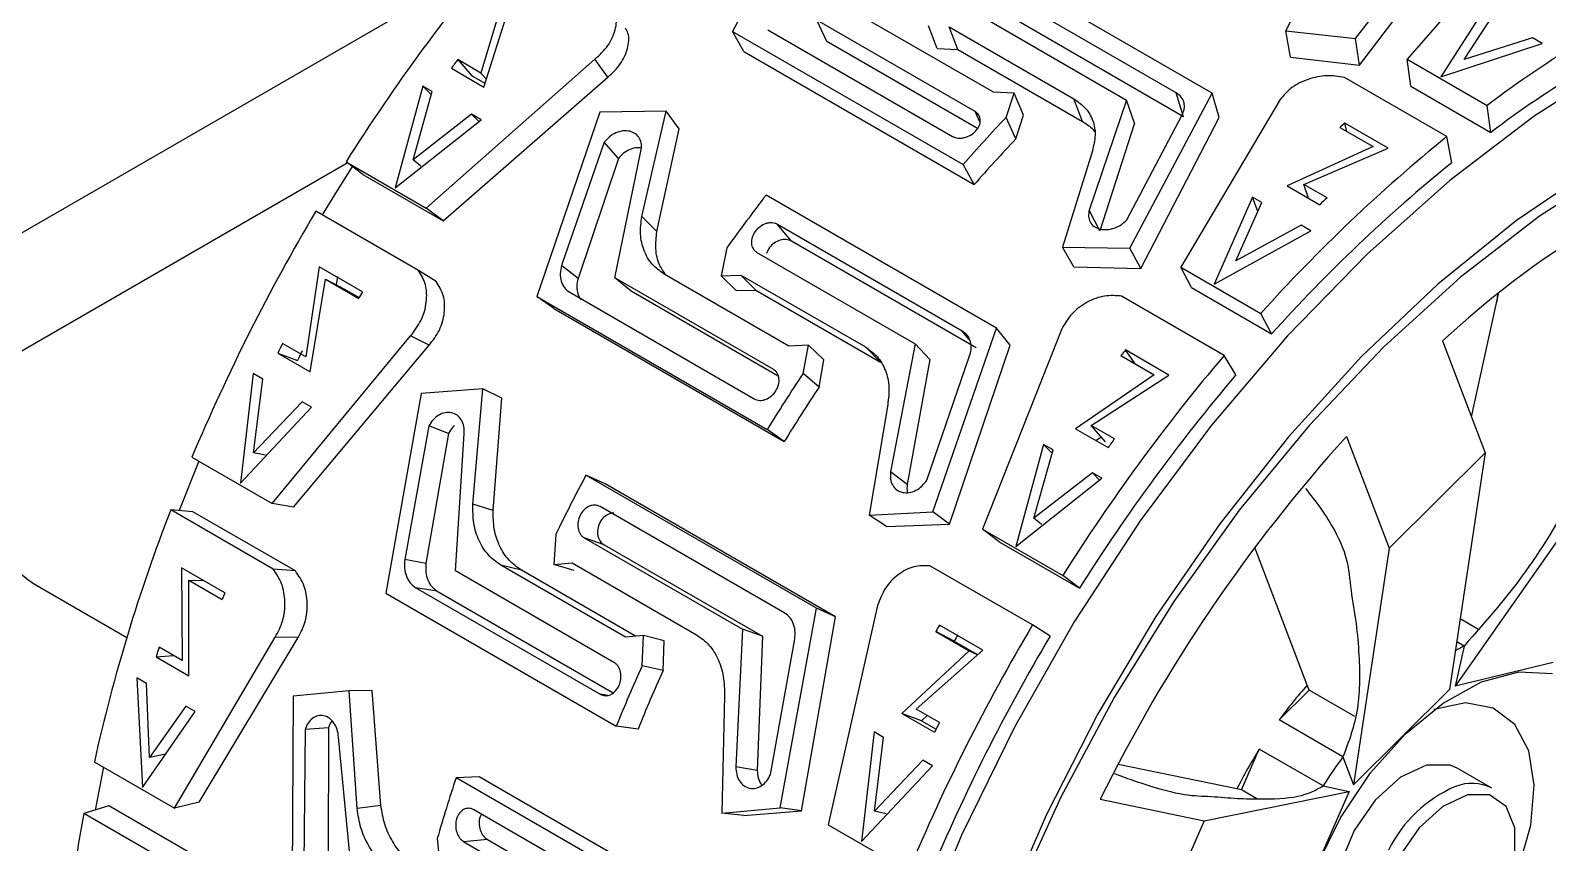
# Model space of a CAD drawing. Header units: millimetres. Extents: x 53 to 380, y 29 to 265.
# Drawn here: x 346.81 to 367.84, y 85.19 to 96.45 of the extents above; entities that cross this region are included whole.
import ezdxf

# ---------------------------------------------------------------- set-up
doc = ezdxf.new("R2010")
doc.units = ezdxf.units.MM

msp = doc.modelspace()

# ---------------------------------------------------------------- linework, layer by layer
at = {"color": 7, "linetype": 'Continuous', "lineweight": 25}
for p, q in [((357.6774, 98.6001), (356.5422, 96.4357)), ((365.176, 96.3399), (366.4319, 97.9466)), ((367.3842, 97.7596), (365.8883, 96.0532)), ((322.9873, 79.9614), (353.1813, 97.3921)), ((363.1895, 95.5804), (359.9962, 97.4239)), ((364.7075, 97.5004), (364.2102, 96.4437)), ((365.23, 95.9676), (366.4278, 97.536)), ((353.3884, 96.9851), (353.0526, 95.8592)), ((362.6904, 95.5855), (360.133, 97.0619)), ((353.095, 95.6638), (353.4633, 96.8269)), ((359.8043, 96.7521), (361.9987, 95.4853)), ((366.9525, 96.7359), (366.355, 95.8086)), ((359.903, 95.3245), (357.7087, 96.5912)), ((357.8468, 96.2952), (357.7087, 96.5912)), ((360.1575, 95.592), (358.4306, 96.5889)), ((362.792, 95.2531), (360.2346, 96.7294)), ((366.681, 96.0456), (367.0845, 96.6597)), ((356.5422, 96.4357), (359.7356, 94.5922)), ((356.6956, 96.1564), (356.5422, 96.4357)), ((357.0303, 96.4578), (359.5877, 94.9814)), ((359.3789, 96.1993), (359.2563, 96.5114)), ((359.5444, 96.4981), (361.2713, 95.5013)), ((359.6641, 96.183), (359.5444, 96.4981)), ((364.2102, 96.4437), (365.176, 96.3399)), ((364.2745, 96.0793), (364.2102, 96.4437)), ((365.23, 95.9676), (365.176, 96.3399)), ((367.6293, 96.3452), (366.681, 96.0456)), ((367.7612, 96.269), (367.6293, 96.3452)), ((356.6956, 96.1564), (359.8889, 94.3129)), ((359.9336, 95.0905), (357.8468, 96.2952)), ((359.3789, 96.1993), (359.6641, 96.183)), ((359.6641, 96.183), (361.3909, 95.1861)), ((366.355, 95.8086), (367.7612, 96.269)), ((352.2964, 93.9862), (354.6334, 96.0495)), ((352.6437, 95.9244), (353.095, 95.6638)), ((353.0526, 95.8592), (352.7319, 96.0444)), ((352.7319, 96.0444), (352.9291, 95.8195)), ((354.8127, 95.8011), (354.6334, 96.0495)), ((364.2745, 96.0793), (365.23, 95.9676)), ((365.8883, 96.0532), (367.0001, 95.4114)), ((365.9394, 95.6787), (365.8883, 96.0532)), ((352.5285, 93.8122), (354.8127, 95.8011)), ((353.1111, 95.7144), (352.9291, 95.8195)), ((353.0526, 95.8592), (353.1292, 95.7719)), ((366.4409, 94.9779), (365.0198, 95.7983)), ((352.2472, 95.6788), (351.8628, 94.2674)), ((352.1142, 94.6571), (352.3792, 95.6026)), ((352.3792, 95.6026), (352.2472, 95.6788)), ((352.3665, 95.5574), (352.2472, 95.6788)), ((360.4448, 95.5808), (360.1575, 95.592)), ((360.3326, 95.2449), (360.4448, 95.5808)), ((360.5721, 95.2735), (360.4448, 95.5808)), ((361.3909, 95.1861), (361.2713, 95.5013)), ((361.9987, 95.4853), (361.4851, 93.9609)), ((362.1103, 95.1624), (361.9987, 95.4853)), ((362.0477, 93.4324), (363.1895, 95.5804)), ((362.792, 95.2531), (362.6904, 95.5855)), ((364.1311, 95.4926), (362.7522, 93.171)), ((363.2852, 95.2426), (363.1895, 95.5804)), ((365.9394, 95.6787), (367.0512, 95.0369)), ((352.924, 95.2881), (352.1142, 94.6571)), ((353.056, 95.2119), (352.924, 95.2881)), ((353.0239, 95.1865), (352.924, 95.2881)), ((354.7003, 95.3181), (353.8273, 92.7625)), ((355.6198, 95.3291), (354.7003, 95.3181)), ((355.2842, 93.8718), (355.6198, 95.3291)), ((355.8015, 95.0838), (355.6198, 95.3291)), ((360.4676, 94.9455), (360.5721, 95.2735)), ((362.0042, 93.8247), (362.7662, 95.2699)), ((367.0512, 95.0369), (367.0001, 95.4114)), ((351.8628, 94.2674), (353.056, 95.2119)), ((355.4924, 93.662), (355.8015, 95.0838)), ((360.4676, 94.9455), (360.3326, 95.2449)), ((362.1103, 95.1624), (361.6316, 93.6739)), ((362.1979, 93.1495), (363.2852, 95.2426)), ((364.957, 95.106), (365.4195, 94.839)), ((365.6284, 94.82), (365.0278, 95.1667)), ((365.0554, 95.0492), (365.0278, 95.1667)), ((354.7613, 94.8991), (354.1717, 93.1928)), ((354.9582, 94.6736), (354.7613, 94.8991)), ((365.4195, 94.839), (364.2272, 94.2948)), ((366.5092, 94.6167), (366.4409, 94.9779)), ((352.2193, 94.5695), (352.1142, 94.6571)), ((354.9582, 94.6736), (354.3997, 93.0123)), ((354.9107, 93.0205), (355.272, 94.7757)), ((361.5274, 94.7822), (361.1116, 93.4466)), ((364.4592, 94.3156), (365.6284, 94.82)), ((322.9873, 78.3283), (351.2009, 94.6157)), ((351.1846, 94.628), (352.2964, 93.9862)), ((351.4167, 94.454), (351.1846, 94.628)), ((351.4167, 94.454), (352.5285, 93.8122)), ((359.8889, 94.3129), (359.7356, 94.5922)), ((364.2272, 94.2948), (364.6786, 94.0342)), ((364.78, 94.1304), (364.4592, 94.3156)), ((364.5212, 94.1251), (364.4592, 94.3156)), ((360.1991, 92.3249), (357.0058, 94.1683)), ((363.7462, 94.1404), (363.2174, 92.9315)), ((363.5183, 93.2581), (363.8781, 94.0642)), ((363.8781, 94.0642), (363.7462, 94.1404)), ((363.8218, 93.9381), (363.7462, 94.1404)), ((352.187, 93.1238), (350.7659, 93.9441)), ((352.5285, 93.8122), (352.2964, 93.9862)), ((355.4924, 93.662), (355.2842, 93.8718)), ((361.6316, 93.6739), (361.4851, 93.9609)), ((359.7232, 92.2842), (357.1658, 93.7605)), ((357.3587, 93.5297), (357.1658, 93.7605)), ((363.2174, 92.9315), (364.5549, 93.6735)), ((364.4229, 93.7497), (363.5183, 93.2581)), ((364.5549, 93.6735), (364.4229, 93.7497)), ((356.4617, 93.4353), (356.3815, 93.0511)), ((356.8797, 93.3733), (359.0741, 92.1065)), ((359.9161, 92.0533), (357.3587, 93.5297)), ((361.1116, 93.4466), (362.0477, 93.4324)), ((361.2712, 93.1745), (361.1116, 93.4466)), ((362.1979, 93.1495), (362.0477, 93.4324)), ((350.8096, 93.1735), (350.6258, 91.9265)), ((351.4102, 92.8269), (350.8096, 93.1735)), ((354.3997, 93.0123), (354.1717, 93.1928)), ((361.2712, 93.1745), (362.1979, 93.1495)), ((362.7522, 93.171), (363.864, 92.5292)), ((362.8998, 92.8852), (362.7522, 93.171)), ((350.6886, 91.717), (350.8973, 93.0039)), ((350.8973, 93.0039), (351.3598, 92.7369)), ((350.8973, 93.0039), (351.1538, 92.871)), ((351.0646, 93.0378), (351.0491, 92.9252)), ((352.432, 92.9708), (352.187, 93.1238)), ((357.105, 91.7537), (354.9107, 93.0205)), ((355.135, 92.8343), (354.9107, 93.0205)), ((357.3198, 92.0762), (355.5929, 93.0731)), ((356.3815, 93.0511), (356.6557, 93.0597)), ((356.5926, 92.8454), (356.3815, 93.0511)), ((356.6557, 93.0597), (358.3825, 92.0628)), ((356.8642, 92.8504), (356.6557, 93.0597)), ((351.1538, 92.871), (351.3662, 92.7483)), ((353.8273, 92.7625), (357.0206, 90.9191)), ((354.0642, 92.5962), (353.8273, 92.7625)), ((354.2844, 92.821), (356.8418, 91.3447)), ((357.1735, 91.6575), (355.135, 92.8343)), ((356.5926, 92.8454), (356.8642, 92.8504)), ((356.8642, 92.8504), (358.5911, 91.8535)), ((363.3544, 91.9469), (361.9334, 92.7673)), ((362.8998, 92.8852), (364.0116, 92.2434)), ((366.7817, 91.0937), (367.1562, 92.798)), ((367.1441, 92.7884), (367.1324, 92.6897)), ((354.0642, 92.5962), (357.2575, 90.7528)), ((364.0116, 92.2434), (363.864, 92.5292)), ((370.2133, 92.5842), (366.5559, 87.3619)), ((359.3149, 89.78), (360.1991, 92.3249)), ((360.3868, 92.0872), (360.1991, 92.3249)), ((350.1599, 89.8933), (352.0789, 92.2165)), ((350.6258, 91.9265), (350.305, 92.1117)), ((352.3367, 92.086), (352.0789, 92.2165)), ((359.0741, 92.1065), (358.7317, 90.3333)), ((359.2757, 91.8875), (359.0741, 92.1065)), ((361.1046, 92.3138), (360.0047, 89.5363)), ((366.3818, 92.146), (366.9712, 90.5952)), ((350.2373, 91.9776), (350.6886, 91.717)), ((350.2373, 91.9776), (350.5113, 91.8778)), ((350.4578, 89.8453), (352.3367, 92.086)), ((357.5925, 92.0862), (357.3198, 92.0762)), ((357.5183, 91.6962), (357.5926, 92.0862)), ((357.8077, 91.8864), (357.5926, 92.0862)), ((358.5911, 91.8535), (358.3825, 92.0628)), ((359.2345, 90.2175), (359.8219, 91.9258)), ((359.5492, 89.6095), (360.3868, 92.0872)), ((361.9236, 91.9429), (362.3862, 91.6759)), ((362.5873, 91.6747), (361.9868, 92.0213)), ((362.1198, 91.8296), (361.9868, 92.0213)), ((363.5177, 91.679), (363.3544, 91.9469)), ((349.8984, 91.6948), (349.7222, 90.1762)), ((350.0304, 91.6186), (349.8984, 91.6948)), ((357.7399, 91.506), (357.5183, 91.6962)), ((357.7399, 91.506), (357.8077, 91.8864)), ((359.2757, 91.8875), (358.9629, 90.1579)), ((349.9038, 90.5975), (350.0304, 91.6186)), ((353.0823, 91.4815), (352.2251, 91.4206)), ((352.942, 89.8837), (353.0823, 91.4815)), ((353.3421, 91.3546), (353.0823, 91.4815)), ((362.3862, 91.6759), (361.2943, 90.9305)), ((361.513, 90.9752), (362.5873, 91.6747)), ((350.5752, 91.3041), (349.9038, 90.5975)), ((350.7072, 91.2279), (350.5752, 91.3041)), ((352.2251, 91.4206), (351.7361, 88.6515)), ((353.2223, 89.7967), (353.3421, 91.3546)), ((349.7222, 90.1762), (350.7072, 91.2279)), ((358.6915, 91.2639), (358.4332, 89.7331)), ((352.3313, 90.9686), (351.9972, 89.1164)), ((352.6029, 90.864), (352.2921, 89.0614)), ((352.6029, 90.864), (352.3313, 90.9686)), ((352.7032, 88.9595), (352.8217, 90.8597)), ((357.2575, 90.7528), (357.0206, 90.9191)), ((361.2943, 90.9305), (361.7456, 90.67)), ((361.8338, 90.79), (361.513, 90.9752)), ((361.7102, 90.7502), (361.513, 90.9752)), ((360.8513, 90.7118), (360.4669, 89.3003)), ((360.7183, 89.6901), (360.9833, 90.6356)), ((360.9833, 90.6356), (360.8513, 90.7118)), ((360.9706, 90.5904), (360.8513, 90.7118)), ((361.653, 90.8155), (361.5791, 90.7661)), ((365.0511, 90.8247), (365.6406, 89.2739)), ((349.1437, 90.48), (348.8711, 89.7953)), ((349.0481, 90.5352), (350.1599, 89.8933)), ((350.0664, 90.5631), (349.9038, 90.5975)), ((366.9712, 90.5952), (365.6406, 89.2739)), ((366.9712, 90.5952), (366.4794, 87.315)), ((357.7029, 88.4437), (354.5096, 90.2871)), ((354.7741, 90.1689), (354.5096, 90.2871)), ((358.9629, 90.1579), (358.7317, 90.3333)), ((360.4669, 89.3003), (361.6601, 90.2449)), ((361.5281, 90.3211), (360.7183, 89.6901)), ((361.6601, 90.2449), (361.5281, 90.3211)), ((361.628, 90.2195), (361.5281, 90.3211)), ((357.9674, 88.3255), (354.7741, 90.1689)), ((350.1754, 88.9847), (348.7543, 89.805)), ((349.0611, 89.7795), (348.7543, 89.805)), ((350.4578, 89.8453), (350.1599, 89.8933)), ((353.2223, 89.7967), (352.942, 89.8837)), ((357.2638, 88.3749), (354.7064, 89.8513)), ((350.4822, 88.9591), (349.0611, 89.7795)), ((358.4332, 89.7331), (359.3149, 89.78)), ((358.6753, 89.5752), (358.4332, 89.7331)), ((358.6753, 89.5752), (359.5492, 89.6095)), ((359.5492, 89.6095), (359.3149, 89.78)), ((360.8234, 89.6024), (360.7183, 89.6901)), ((354.0898, 89.4658), (354.0624, 89.0492)), ((354.486, 89.4179), (356.6804, 88.1512)), ((354.7613, 89.3207), (354.486, 89.4179)), ((360.0047, 89.5363), (361.1165, 88.8944)), ((360.2368, 89.3623), (360.0047, 89.5363)), ((354.7613, 89.3207), (356.9557, 88.0539)), ((360.2368, 89.3623), (361.3486, 88.7205)), ((364.506, 87.3765), (363.7801, 89.2864)), ((365.6406, 89.2739), (365.1488, 85.9937)), ((349.5026, 88.6579), (348.902, 89.0046)), ((348.902, 89.0046), (348.9149, 87.7201)), ((350.4822, 88.9591), (350.1754, 88.9847)), ((352.2921, 89.0614), (351.9972, 89.1164)), ((354.8975, 87.6928), (352.7032, 88.9595)), ((355.0551, 88.0441), (353.3283, 89.0409)), ((353.6156, 88.9689), (353.3283, 89.0409)), ((355.1968, 88.0561), (353.6156, 88.9689)), ((354.0624, 89.0492), (354.316, 89.0701)), ((354.3449, 88.9667), (354.0624, 89.0492)), ((354.316, 89.0701), (356.0429, 88.0732)), ((360.6978, 88.2106), (359.2767, 89.0309)), ((346.8511, 88.7848), (348.1463, 88.0371)), ((349.0037, 87.5074), (349.0066, 88.8308)), ((349.0066, 88.8308), (349.4691, 88.5638)), ((349.0066, 88.8308), (349.2081, 88.8279)), ((361.3486, 88.7205), (361.1165, 88.8944)), ((351.7361, 88.6515), (354.9295, 86.8081)), ((352.1503, 88.7272), (354.7077, 87.2509)), ((352.4483, 88.6796), (352.1503, 88.7272)), ((352.4483, 88.6796), (354.8859, 87.2724)), ((357.1989, 85.6788), (357.7029, 88.4437)), ((357.4983, 85.6344), (357.9674, 88.3255)), ((357.9674, 88.3255), (357.7029, 88.4437)), ((358.5501, 88.4808), (357.8682, 85.4434)), ((356.6804, 88.1512), (356.587, 86.2439)), ((356.9557, 88.0539), (356.6804, 88.1512)), ((359.3577, 88.1199), (359.8202, 87.8529)), ((359.6141, 87.9869), (359.3577, 88.1199)), ((360.0085, 87.8631), (359.408, 88.2098)), ((360.9428, 88.0576), (360.6978, 88.2106)), ((366.8713, 88.1549), (366.6265, 88.2963)), ((348.9149, 87.7201), (348.5941, 87.9053)), ((348.8077, 85.6739), (350.2032, 88.0399)), ((349.1471, 85.7557), (350.5187, 88.0379)), ((350.5187, 88.0379), (350.2032, 88.0399)), ((355.3067, 88.0655), (355.0551, 88.0441)), ((355.2875, 87.6466), (355.3068, 88.0655)), ((355.5922, 87.9894), (355.3068, 88.0655)), ((355.5777, 87.581), (355.5922, 87.9894)), ((356.9557, 88.0539), (356.8842, 86.1944)), ((357.0669, 86.138), (357.3981, 87.9909)), ((359.6141, 87.9869), (359.9377, 87.8001)), ((366.6783, 87.9188), (366.5559, 87.3619)), ((366.6783, 87.9188), (366.5786, 87.9764)), ((348.5523, 87.768), (348.7938, 87.79)), ((348.5523, 87.768), (349.0037, 87.5074)), ((359.8202, 87.8529), (358.8879, 86.9837)), ((359.0861, 87.0424), (360.0085, 87.8631)), ((359.9319, 87.795), (359.8202, 87.8529)), ((367.9139, 87.6902), (366.5559, 87.3619)), ((355.5777, 87.581), (355.2875, 87.6466)), ((348.286, 87.4782), (348.3651, 85.9566)), ((348.4179, 87.402), (348.286, 87.4782)), ((348.462, 86.3753), (348.4179, 87.402)), ((351.2289, 87.2998), (350.4524, 87.2235)), ((351.5457, 87.3016), (351.2289, 87.2998)), ((351.3378, 85.6665), (351.2289, 87.2998)), ((351.6675, 85.7092), (351.5457, 87.3016)), ((364.5322, 87.3076), (364.1164, 86.8947)), ((364.5322, 87.3076), (364.506, 87.3765)), ((365.1666, 86.9413), (364.5322, 87.3076)), ((366.4794, 87.315), (365.1488, 85.9937)), ((348.9627, 87.0875), (348.462, 86.3753)), ((349.0947, 87.0113), (348.9627, 87.0875)), ((350.4524, 87.2235), (350.4381, 84.4357)), ((356.4295, 87.2303), (356.3921, 85.6038)), ((348.3651, 85.9566), (349.0947, 87.0113)), ((358.8879, 86.9837), (359.3392, 86.7232)), ((359.1619, 86.8839), (358.8879, 86.9837)), ((359.4069, 86.8573), (359.0861, 87.0424)), ((359.2389, 86.9543), (359.1619, 86.8839)), ((359.1619, 86.8839), (359.3619, 86.7684)), ((365.0002, 86.3845), (364.1164, 86.8947)), ((350.6165, 86.7627), (350.5991, 84.8951)), ((350.9409, 86.7875), (350.6165, 86.7627)), ((350.9409, 86.7875), (350.937, 84.9699)), ((351.2649, 84.7373), (351.081, 86.6575)), ((355.2307, 86.7683), (354.9295, 86.8081)), ((358.5025, 86.7278), (358.3263, 85.2092)), ((358.6345, 86.6516), (358.5025, 86.7278)), ((358.5079, 85.6305), (358.6345, 86.6516)), ((363.5933, 85.9247), (363.8417, 86.4902)), ((364.7256, 85.98), (363.8417, 86.4902)), ((347.6958, 86.3158), (348.8077, 85.6739)), ((347.8218, 86.243), (347.707, 85.6458)), ((348.6861, 86.4207), (348.462, 86.3753)), ((356.8842, 86.1944), (356.587, 86.2439)), ((358.3263, 85.2092), (359.3113, 86.2609)), ((359.1793, 86.3371), (358.5079, 85.6305)), ((359.3113, 86.2609), (359.1793, 86.3371)), ((363.5293, 85.938), (361.8836, 86.2797)), ((365.0002, 86.3845), (365.1488, 85.9937)), ((367.0618, 85.9507), (366.5857, 86.2255)), ((353.0297, 86.1055), (352.7098, 86.0947)), ((355.9031, 84.2513), (352.7098, 86.0947)), ((356.223, 84.2621), (353.0297, 86.1055)), ((361.638, 85.7975), (363.0775, 85.4987)), ((363.0775, 85.4987), (365.0883, 85.9047)), ((363.5933, 85.9247), (363.5293, 85.938)), ((363.8087, 85.8004), (363.5933, 85.9247)), ((365.0883, 85.9047), (364.2933, 84.0951)), ((364.7256, 85.98), (365.0883, 85.9047)), ((347.8946, 85.7024), (347.5506, 85.5986)), ((348.9717, 84.7782), (347.5506, 85.5986)), ((349.3156, 84.882), (347.8946, 85.7024)), ((349.1471, 85.7557), (348.8077, 85.6739)), ((351.6675, 85.7092), (351.3378, 85.6665)), ((355.5113, 84.1745), (352.9539, 85.6509)), ((356.3921, 85.6038), (357.1989, 85.6788)), ((356.697, 85.573), (356.3921, 85.6038)), ((356.697, 85.573), (357.4983, 85.6344)), ((357.4983, 85.6344), (357.1989, 85.6788)), ((358.6705, 85.5961), (358.5079, 85.6305)), ((357.8682, 85.4434), (358.98, 84.8016)), ((363.0775, 85.4987), (362.2825, 83.6891)), ((352.4483, 85.2517), (352.4871, 84.8301)), ((353.1438, 85.2388), (352.8172, 85.2065)), ((352.8172, 85.2065), (355.0115, 83.9398)), ((353.1438, 85.2388), (355.3381, 83.9721))]:
    msp.add_line(p, q, dxfattribs=at)
at = {"color": 8, "linetype": 'Continuous', "lineweight": 25}
for p, q in [((359.9699, 95.1812), (359.903, 95.3245)), ((359.8216, 92.1664), (359.7232, 92.2842)), ((354.8116, 87.2343), (354.7077, 87.2509))]:
    msp.add_line(p, q, dxfattribs=at)
at = {"color": 7, "linetype": 'Continuous', "lineweight": 25, "flags": 128}
for points in [[(368.8345, 96.0158), (367.6507, 95.2613), (366.4801, 94.3695), (365.336, 93.3505), (364.2314, 92.216), (363.1787, 90.9787), (362.19, 89.6526), (361.2764, 88.2529), (360.4483, 86.7953), (359.7151, 85.2963), (359.085, 83.773)], [(351.268, 94.5655), (351.0234, 94.1718), (350.8554, 93.8925)], [(368.5102, 94.566), (367.4043, 93.8156), (366.3162, 92.9332), (365.2596, 91.9299), (364.2478, 90.8184), (363.2935, 89.6125), (362.4087, 88.3275), (361.6045, 86.9795), (360.8911, 85.5854), (360.2773, 84.1629), (359.7711, 82.7298), (359.3786, 81.304), (359.1048, 79.9036), (358.9533, 78.5462), (358.9258, 77.2488)], [(368.833, 94.586), (367.7245, 93.8758), (366.6298, 93.0307), (365.5627, 92.0614), (364.5365, 90.9799), (363.5642, 89.8), (362.658, 88.5363), (361.8292, 87.2049), (361.0884, 85.8225), (360.4449, 84.4064)], [(368.0225, 83.3522), (367.569, 82.7658), (367.0628, 82.2784), (366.5314, 81.9166), (366.0033, 81.6996), (365.5069, 81.6393), (365.0692, 81.7388), (364.7135, 81.9929), (364.4592, 82.3878), (364.32, 82.9022), (364.3032, 83.5084), (364.41, 84.1737), (364.6344, 84.8623), (364.9644, 85.537), (365.3822, 86.1614), (365.8653, 86.702), (366.3876, 87.1295), (366.921, 87.4209), (367.4367, 87.5605), (367.9069, 87.5407)], [(367.6529, 85.9919), (367.5764, 86.4685), (367.3812, 86.8333), (367.0816, 87.0594), (366.6998, 87.1299), (366.2643, 87.0397), (366.259, 87.0377)], [(366.5857, 86.2255), (366.4846, 86.269), (366.1594, 86.2696), (365.7972, 86.1005), (365.447, 85.7845), (365.1561, 85.3643)], [(364.3193, 83.6777), (364.4557, 83.2575), (364.7055, 82.9592), (365.0493, 82.8095), (365.4618, 82.8195), (365.9123, 82.9884), (366.3674, 83.3036), (366.7933, 83.7419), (367.1585, 84.2706), (367.4359, 84.8507), (367.6048, 85.439), (367.6529, 85.9919)], [(365.7849, 85.0056), (365.6042, 84.5664), (365.5405, 84.1421), (365.6023, 83.7898), (365.7814, 83.5571), (366.0534, 83.4756), (366.3817, 83.5561), (366.722, 83.7878), (367.0282, 84.1394), (367.2591, 84.5635), (367.3834, 85.0027), (367.3844, 85.3977), (367.2619, 85.6953), (367.0324, 85.8551), (366.727, 85.8557), (366.387, 85.6969), (366.0581, 85.4001), (365.7849, 85.0056)], [(365.1561, 85.3643), (364.9637, 84.8967), (364.8958, 84.4448), (364.9616, 84.0696), (365.1523, 83.8219), (365.1858, 83.8006)]]:
    msp.add_lwpolyline(points, dxfattribs=at)
at = {"color": 7, "linetype": 'Continuous', "lineweight": 25}
for centre, radius, start, end in [((374.1052, 80.1702), 27.0995, 139.74816, 147.75719), ((376.5803, 82.71), 15.9093, 115.59625, 127.02591), ((376.3366, 82.7263), 15.4197, 115.59624, 127.02592), ((374.5005, 79.9624), 27.0648, 143.54412, 143.85935), ((378.2033, 78.2996), 24.6273, 136.5225, 138.58056), ((378.5905, 79.2593), 20.9043, 130.45114, 130.70677), ((377.7892, 78.5208), 23.8707, 136.52252, 138.58049), ((380.5706, 77.5288), 22.4526, 128.99933, 138.08007), ((375.0692, 82.8284), 12.7392, 110.0625, 132.9954), ((380.2043, 77.7043), 21.7621, 128.99939, 138.08), ((378.4636, 77.674), 27.0647, 142.45095, 144.38351), ((380.2205, 77.7478), 22.5122, 133.30435, 133.66018), ((374.6738, 79.7597), 27.799, 149.3195, 157.19345), ((376.0092, 78.9981), 28.2197, 150.65676, 150.86598), ((375.1178, 79.4972), 27.8352, 153.05179, 153.361), ((374.7021, 79.7433), 27.0636, 153.05262, 153.36086), ((384.0371, 74.4366), 27.0995, 139.74816, 147.75719), ((382.6143, 75.3591), 26.5165, 141.06984, 141.28747), ((380.8129, 76.23), 27.9615, 146.41827, 148.30929), ((380.3182, 76.5153), 27.1016, 146.41822, 148.3092), ((383.5641, 74.7074), 26.2659, 139.74819, 147.75717), ((348.6202, 91.2789), 3.0578, 178.4554, 234.65057), ((381.306, 76.1164), 21.9216, 137.85937, 153.79229), ((383.6024, 74.708), 27.0648, 143.54412, 143.85935), ((379.1589, 77.1703), 27.9221, 151.98093, 153.8737), ((371.3457, 81.047), 24.2296, 158.81012, 167.44063), ((373.6816, 80.0093), 25.6793, 160.31833, 160.5411), ((384.6057, 74.0261), 27.799, 149.3195, 157.19345), ((384.0071, 74.381), 28.2197, 150.65676, 150.86598), ((371.7955, 80.7683), 24.2743, 162.90147, 163.24024), ((384.1151, 74.3095), 26.9438, 149.3195, 157.19342), ((383.2335, 74.8229), 27.0401, 150.65564, 150.86726), ((368.4543, 84.6467), 3.7231, 118.49142, 120.58553), ((379.9134, 76.6371), 26.9749, 155.91191, 157.84866), ((379.4441, 76.9109), 26.143, 155.91179, 157.84869), ((369.3166, 83.0879), 6.4447, 138.28323, 143.7942), ((384.2197, 74.2428), 27.8352, 153.05179, 153.361), ((369.6993, 82.8118), 6.9167, 147.87223, 153.12966), ((370.4965, 82.3574), 6.8137, 143.76975, 147.88204), ((375.9484, 78.4236), 24.472, 161.73188, 163.79863), ((366.7864, 85.402), 0.6139, 63.34253, 111.74058), ((365.2361, 82.2542), 17.9989, 169.29174, 179.81713)]:
    msp.add_arc(centre, radius, start, end, dxfattribs=at)
at = {"color": 8, "linetype": 'Continuous', "lineweight": 25}
msp.add_arc((367.2794, 84.288), 1.8318, 113.15789, 154.05444, dxfattribs=at)
at = {"color": 7, "linetype": 'Continuous', "lineweight": 25}
for points, knots in [([(354.6334, 96.0495), (354.6977, 96.1101), (354.8261, 96.2311), (354.9273, 96.4582), (354.9458, 96.6839), (354.8775, 96.8016), (354.8436, 96.8601)], [0, 0, 0, 0, 0.2523985, 0.504211, 0.7535658, 1, 1, 1, 1]), ([(354.8127, 95.8011), (354.8755, 95.8597), (355.0012, 95.9769), (355.0946, 96.1978), (355.115, 96.3774), (355.0709, 96.4587), (355.0586, 96.4814)], [0, 0, 0, 0, 0.29531065, 0.59061737, 0.88592853, 1, 1, 1, 1]), ([(365.0198, 95.7983), (364.9392, 95.8109), (364.7771, 95.8363), (364.5142, 95.7814), (364.2788, 95.6664), (364.1804, 95.5506), (364.1311, 95.4926)], [0, 0, 0, 0, 0.246435, 0.4957913, 0.7476039, 1, 1, 1, 1]), ([(361.2713, 95.5013), (361.3295, 95.4601), (361.4462, 95.3776), (361.5439, 95.2003), (361.5805, 94.9983), (361.5452, 94.8544), (361.5274, 94.7822)], [0, 0, 0, 0, 0.2477048, 0.4965149, 0.7472054, 1, 1, 1, 1]), ([(362.7662, 95.2699), (362.7798, 95.2999), (362.807, 95.3598), (362.8035, 95.4491), (362.7675, 95.5295), (362.7161, 95.5668), (362.6904, 95.5855)], [0, 0, 0, 0, 0.25091454, 0.50073603, 0.7503874, 1, 1, 1, 1]), ([(359.5877, 94.9814), (359.5995, 94.9757), (359.623, 94.9643), (359.6645, 94.9565), (359.7085, 94.9559), (359.7686, 94.9657), (359.8427, 94.996), (359.916, 95.0552), (359.9645, 95.1285), (359.9809, 95.2062), (359.9641, 95.265), (359.9345, 95.3032), (359.9135, 95.3174), (359.903, 95.3245)], [0, 0, 0, 0, 0.0628579, 0.1254657, 0.1879477, 0.2507859, 0.3754492, 0.5001646, 0.6249412, 0.7497269, 0.8744838, 0.9372482, 1, 1, 1, 1]), ([(355.272, 94.7757), (355.2763, 94.8073), (355.2849, 94.8705), (355.2571, 94.9552), (355.2005, 95.0199), (355.1188, 95.0567), (355.0226, 95.0614), (354.9236, 95.034), (354.8308, 94.9794), (354.7845, 94.9259), (354.7613, 94.8991)], [0, 0, 0, 0, 0.12538226, 0.25042675, 0.37543185, 0.5003882, 0.62529489, 0.7501883, 0.87507915, 1, 1, 1, 1]), ([(361.3909, 95.1861), (361.4547, 95.1485), (361.5209, 95.1093), (361.5561, 95.0503), (361.5573, 95.0481)], [0, 0, 0, 0, 0.9633075, 1, 1, 1, 1]), ([(355.2749, 94.8201), (355.2558, 94.8226), (355.2062, 94.8289), (355.1195, 94.8041), (355.0272, 94.7528), (354.9812, 94.7), (354.9582, 94.6736)], [0, 0, 0, 0, 0.1726989, 0.448492, 0.7242427, 1, 1, 1, 1]), ([(369.0608, 94.0191), (369.0777, 93.9806), (369.1974, 93.7077), (369.2938, 93.1132), (369.2809, 92.2702), (368.924, 91.6103), (368.6395, 90.9079), (368.2036, 90.0277), (367.5986, 88.9638), (366.989, 88.2717), (366.6783, 87.9188)], [0, 0, 0, 0, 0.0160961, 0.1142203, 0.2225495, 0.3346986, 0.44502, 0.5541638, 0.7727079, 1, 1, 1, 1]), ([(355.5929, 93.0731), (355.5339, 93.1154), (355.4156, 93.2004), (355.3057, 93.3962), (355.2518, 93.6243), (355.2734, 93.7891), (355.2842, 93.8718)], [0, 0, 0, 0, 0.2477044, 0.496512, 0.747205, 1, 1, 1, 1]), ([(361.4851, 93.9609), (361.4793, 93.9316), (361.4676, 93.8732), (361.4925, 93.7927), (361.5479, 93.73), (361.6299, 93.6926), (361.7283, 93.6847), (361.8308, 93.7066), (361.9287, 93.7537), (361.979, 93.8011), (362.0042, 93.8247)], [0, 0, 0, 0, 0.1253822, 0.250426, 0.3754312, 0.5003874, 0.6252954, 0.7501892, 0.8750775, 1, 1, 1, 1]), ([(355.6168, 93.0593), (355.5854, 93.1047), (355.5126, 93.21), (355.4653, 93.4204), (355.4834, 93.5815), (355.4924, 93.662)], [0, 0, 0, 0, 0.27518192, 0.63759225, 1, 1, 1, 1]), ([(357.1658, 93.7605), (357.1541, 93.7662), (357.1307, 93.7775), (357.09, 93.7841), (357.0472, 93.783), (356.9892, 93.77), (356.9188, 93.7341), (356.8508, 93.6667), (356.8082, 93.5845), (356.7972, 93.4987), (356.8171, 93.4352), (356.848, 93.3948), (356.8692, 93.3805), (356.8797, 93.3733)], [0, 0, 0, 0, 0.0628577, 0.1254662, 0.1879464, 0.2507871, 0.3754495, 0.500163, 0.6249395, 0.7497254, 0.874483, 0.937248, 1, 1, 1, 1]), ([(357.3587, 93.5297), (357.3347, 93.5394), (357.2867, 93.559), (357.1986, 93.5482), (357.1158, 93.5078), (357.0464, 93.4419), (357.0235, 93.3873), (357.012, 93.36)], [0, 0, 0, 0, 0.2002171, 0.4002385, 0.600199, 0.8000954, 1, 1, 1, 1]), ([(354.1717, 93.1928), (354.1631, 93.1552), (354.1459, 93.0802), (354.1613, 92.9727), (354.2058, 92.8796), (354.2582, 92.8406), (354.2844, 92.821)], [0, 0, 0, 0, 0.2509142, 0.5007381, 0.7503872, 1, 1, 1, 1]), ([(352.0789, 92.2165), (352.1322, 92.2868), (352.2388, 92.427), (352.3087, 92.6837), (352.3016, 92.9347), (352.225, 93.061), (352.187, 93.1238)], [0, 0, 0, 0, 0.252397, 0.5042088, 0.7535649, 1, 1, 1, 1]), ([(352.3367, 92.086), (352.3887, 92.1539), (352.4928, 92.2896), (352.5589, 92.5405), (352.5478, 92.7859), (352.4706, 92.9092), (352.432, 92.9708)], [0, 0, 0, 0, 0.2499986, 0.4999975, 0.7499981, 1, 1, 1, 1]), ([(354.3997, 93.0123), (354.3917, 92.9753), (354.3759, 92.9014), (354.3905, 92.7986), (354.4228, 92.7467), (354.4377, 92.7226)], [0, 0, 0, 0, 0.3508049, 0.6999161, 1, 1, 1, 1]), ([(361.9334, 92.7673), (361.8551, 92.7736), (361.6977, 92.7861), (361.4496, 92.693), (361.2326, 92.5327), (361.1473, 92.3868), (361.1046, 92.3138)], [0, 0, 0, 0, 0.2464339, 0.4957883, 0.7476015, 1, 1, 1, 1]), ([(359.8219, 91.9258), (359.8323, 91.9617), (359.853, 92.0333), (359.8423, 92.1365), (359.8012, 92.2263), (359.7492, 92.2649), (359.7232, 92.2842)], [0, 0, 0, 0, 0.2509156, 0.5007362, 0.7503874, 1, 1, 1, 1]), ([(358.3825, 92.0628), (358.4414, 92.0205), (358.5595, 91.9358), (358.6682, 91.7412), (358.7214, 91.5137), (358.7015, 91.3474), (358.6915, 91.2639)], [0, 0, 0, 0, 0.2477043, 0.4965143, 0.747205, 1, 1, 1, 1]), ([(356.8418, 91.3447), (356.8535, 91.3391), (356.8768, 91.3279), (356.9166, 91.3221), (356.9581, 91.3245), (357.0138, 91.3398), (357.0805, 91.3791), (357.1438, 91.451), (357.1822, 91.5371), (357.19, 91.6259), (357.1685, 91.6911), (357.1369, 91.7321), (357.1156, 91.7465), (357.105, 91.7537)], [0, 0, 0, 0, 0.0628577, 0.1254666, 0.1879467, 0.2507866, 0.3754484, 0.5001636, 0.624939, 0.7497264, 0.8744834, 0.9372481, 1, 1, 1, 1]), ([(352.8217, 90.8597), (352.822, 90.8943), (352.8226, 90.9633), (352.7867, 91.0541), (352.7264, 91.1216), (352.6459, 91.1575), (352.5556, 91.1577), (352.4666, 91.1229), (352.3865, 91.059), (352.3497, 90.9987), (352.3313, 90.9686)], [0, 0, 0, 0, 0.1253823, 0.2504262, 0.3754314, 0.5003878, 0.6252947, 0.7501883, 0.8750786, 1, 1, 1, 1]), ([(352.6884, 90.9693), (352.6793, 90.9627), (352.6437, 90.9367), (352.6204, 90.895), (352.6029, 90.864)], [0, 0, 0, 0, 0.2544846, 1, 1, 1, 1]), ([(358.7317, 90.3333), (358.7291, 90.3), (358.724, 90.2336), (358.7556, 90.1452), (358.8141, 90.0788), (358.8952, 90.0425), (358.9885, 90.0405), (359.0829, 90.0723), (359.1703, 90.1321), (359.2131, 90.189), (359.2345, 90.2175)], [0, 0, 0, 0, 0.12538216, 0.25042618, 0.3754311, 0.50038721, 0.62529393, 0.75018795, 0.87507797, 1, 1, 1, 1]), ([(358.9629, 90.1579), (358.9587, 90.1242), (358.9538, 90.0845), (358.9667, 90.0516), (358.9687, 90.0466)], [0, 0, 0, 0, 0.8496304, 1, 1, 1, 1]), ([(364.4806, 90.1017), (364.5527, 90.0104), (364.7951, 89.7039), (365.0705, 89.1851), (365.0944, 88.7552), (365.1821, 88.2821), (365.2354, 87.7017), (365.2401, 87.012), (365.0812, 86.5964), (365.0002, 86.3845)], [0, 0, 0, 0, 0.0492958, 0.1655651, 0.2859343, 0.4043418, 0.5214855, 0.7560482, 1, 1, 1, 1]), ([(353.3283, 89.0409), (353.2682, 89.0839), (353.1478, 89.1699), (353.0212, 89.3747), (352.9425, 89.6166), (352.9422, 89.7944), (352.942, 89.8837)], [0, 0, 0, 0, 0.2477043, 0.4965118, 0.7472051, 1, 1, 1, 1]), ([(353.6156, 88.9689), (353.5555, 89.0116), (353.4352, 89.0969), (353.3072, 89.298), (353.226, 89.5349), (353.2235, 89.7094), (353.2223, 89.7967)], [0, 0, 0, 0, 0.2500013, 0.4999994, 0.7500012, 1, 1, 1, 1]), ([(354.7064, 89.8513), (354.6948, 89.8569), (354.6716, 89.868), (354.6329, 89.8731), (354.5931, 89.8698), (354.5406, 89.8527), (354.4792, 89.8103), (354.4239, 89.734), (354.3941, 89.6429), (354.3941, 89.5497), (354.4203, 89.4819), (354.4539, 89.4397), (354.4753, 89.4252), (354.486, 89.4179)], [0, 0, 0, 0, 0.0628577, 0.1254662, 0.1879466, 0.2507866, 0.3754478, 0.5001635, 0.6249391, 0.7497255, 0.8744832, 0.9372482, 1, 1, 1, 1]), ([(354.8942, 89.7601), (354.8709, 89.758), (354.8213, 89.7534), (354.7507, 89.7043), (354.6957, 89.6302), (354.6669, 89.5398), (354.6691, 89.4489), (354.7005, 89.3681), (354.741, 89.3365), (354.7613, 89.3207)], [0, 0, 0, 0, 0.129532, 0.2746042, 0.4196333, 0.5646675, 0.7097069, 0.8547778, 1, 1, 1, 1]), ([(350.2032, 88.0399), (350.2421, 88.1135), (350.32, 88.2607), (350.3482, 88.5288), (350.3069, 88.7902), (350.219, 88.9201), (350.1754, 88.9847)], [0, 0, 0, 0, 0.2523974, 0.5042099, 0.7535647, 1, 1, 1, 1]), ([(350.5187, 88.0379), (350.5568, 88.1091), (350.633, 88.2515), (350.6586, 88.5136), (350.6143, 88.7689), (350.5262, 88.8957), (350.4822, 88.9591)], [0, 0, 0, 0, 0.2499985, 0.4999976, 0.7499982, 1, 1, 1, 1]), ([(351.9972, 89.1164), (351.9942, 89.0764), (351.9881, 88.9965), (352.0165, 88.8833), (352.0699, 88.7865), (352.1235, 88.747), (352.1503, 88.7272)], [0, 0, 0, 0, 0.2509151, 0.500737, 0.7503874, 1, 1, 1, 1]), ([(352.2921, 89.0614), (352.2895, 89.0218), (352.2843, 88.9427), (352.3145, 88.8318), (352.3687, 88.7377), (352.4218, 88.699), (352.4483, 88.6796)], [0, 0, 0, 0, 0.2509894, 0.5007647, 0.7503872, 1, 1, 1, 1]), ([(359.2767, 89.0309), (359.2026, 89.0329), (359.0536, 89.0369), (358.8309, 88.9185), (358.6453, 88.7286), (358.5818, 88.5635), (358.5501, 88.4808)], [0, 0, 0, 0, 0.2464347, 0.4957905, 0.747603, 1, 1, 1, 1]), ([(357.3981, 87.9909), (357.4035, 88.0303), (357.4143, 88.109), (357.3921, 88.2204), (357.3433, 88.3159), (357.2903, 88.3553), (357.2638, 88.3749)], [0, 0, 0, 0, 0.25091547, 0.50073785, 0.75038752, 1, 1, 1, 1]), ([(356.0429, 88.0732), (356.1028, 88.0303), (356.2229, 87.9444), (356.3479, 87.74), (356.4256, 87.4984), (356.4282, 87.3199), (356.4295, 87.2303)], [0, 0, 0, 0, 0.2477042, 0.4965146, 0.7472054, 1, 1, 1, 1]), ([(354.7077, 87.2509), (354.7192, 87.2453), (354.7422, 87.2343), (354.7798, 87.2294), (354.8177, 87.2333), (354.8672, 87.2512), (354.9236, 87.295), (354.9727, 87.3731), (354.997, 87.4657), (354.9927, 87.5601), (354.9643, 87.6285), (354.9297, 87.6709), (354.9083, 87.6855), (354.8975, 87.6928)], [0, 0, 0, 0, 0.0628576, 0.1254666, 0.1879467, 0.2507864, 0.3754481, 0.5001628, 0.6249394, 0.7497262, 0.8744832, 0.9372481, 1, 1, 1, 1]), ([(351.081, 86.6575), (351.0761, 86.6929), (351.0665, 86.7634), (351.0203, 86.8559), (350.9551, 86.9242), (350.8762, 86.9598), (350.7936, 86.9588), (350.7173, 86.922), (350.6534, 86.8556), (350.6288, 86.7937), (350.6165, 86.7627)], [0, 0, 0, 0, 0.1253823, 0.25042649, 0.37543169, 0.50038802, 0.62529488, 0.75018871, 0.87507868, 1, 1, 1, 1]), ([(350.9889, 86.8812), (350.9867, 86.879), (350.9635, 86.856), (350.9516, 86.82), (350.9409, 86.7875)], [0, 0, 0, 0, 0.0969071, 1, 1, 1, 1]), ([(356.587, 86.2439), (356.589, 86.2087), (356.5931, 86.1384), (356.6341, 86.0462), (356.6969, 85.978), (356.7765, 85.9423), (356.863, 85.9432), (356.9459, 85.9797), (357.0188, 86.0456), (357.0508, 86.1072), (357.0669, 86.138)], [0, 0, 0, 0, 0.125383, 0.2504266, 0.3754317, 0.500388, 0.6252945, 0.7501884, 0.8750791, 1, 1, 1, 1]), ([(356.8842, 86.1944), (356.887, 86.1601), (356.8924, 86.0918), (356.92, 86.0206), (356.9456, 85.9948), (356.9502, 85.9902)], [0, 0, 0, 0, 0.451275, 0.9011943, 1, 1, 1, 1]), ([(361.8362, 86.1521), (361.933, 86.116), (362.282, 85.9859), (362.8006, 85.8424), (363.117, 85.8425), (363.5013, 85.8064), (363.9405, 85.7944), (364.4276, 85.8153), (364.625, 85.9243), (364.7256, 85.98)], [0, 0, 0, 0, 0.04486243, 0.16167383, 0.28260455, 0.40156437, 0.51925391, 0.75491049, 1, 1, 1, 1]), ([(351.8201, 84.8191), (351.7588, 84.8621), (351.6358, 84.9482), (351.4885, 85.1536), (351.3793, 85.3967), (351.3517, 85.5763), (351.3378, 85.6665)], [0, 0, 0, 0, 0.2477044, 0.4965119, 0.7472052, 1, 1, 1, 1]), ([(352.1538, 84.877), (352.0925, 84.9197), (351.9697, 85.0051), (351.8218, 85.2068), (351.7111, 85.4448), (351.682, 85.621), (351.6675, 85.7092)], [0, 0, 0, 0, 0.2500015, 0.4999994, 0.7500016, 1, 1, 1, 1]), ([(352.9539, 85.6509), (352.9424, 85.6564), (352.9196, 85.6675), (352.8834, 85.6722), (352.8475, 85.6683), (352.802, 85.6502), (352.7522, 85.6061), (352.713, 85.5275), (352.6994, 85.4345), (352.7134, 85.3395), (352.7475, 85.2709), (352.7846, 85.2284), (352.8063, 85.2138), (352.8172, 85.2065)], [0, 0, 0, 0, 0.0628576, 0.1254665, 0.1879466, 0.2507863, 0.375448, 0.5001627, 0.6249391, 0.7497259, 0.8744832, 0.9372481, 1, 1, 1, 1]), ([(353.0611, 85.5884), (353.0541, 85.5762), (353.0331, 85.5398), (353.0254, 85.4602), (353.0401, 85.3685), (353.0812, 85.2865), (353.1229, 85.2547), (353.1438, 85.2388)], [0, 0, 0, 0, 0.1119849, 0.3339018, 0.5558245, 0.7777968, 1, 1, 1, 1])]:
    msp.add_open_spline(points, degree=3, knots=knots, dxfattribs=at)

doc.saveas('drawing.dxf')
